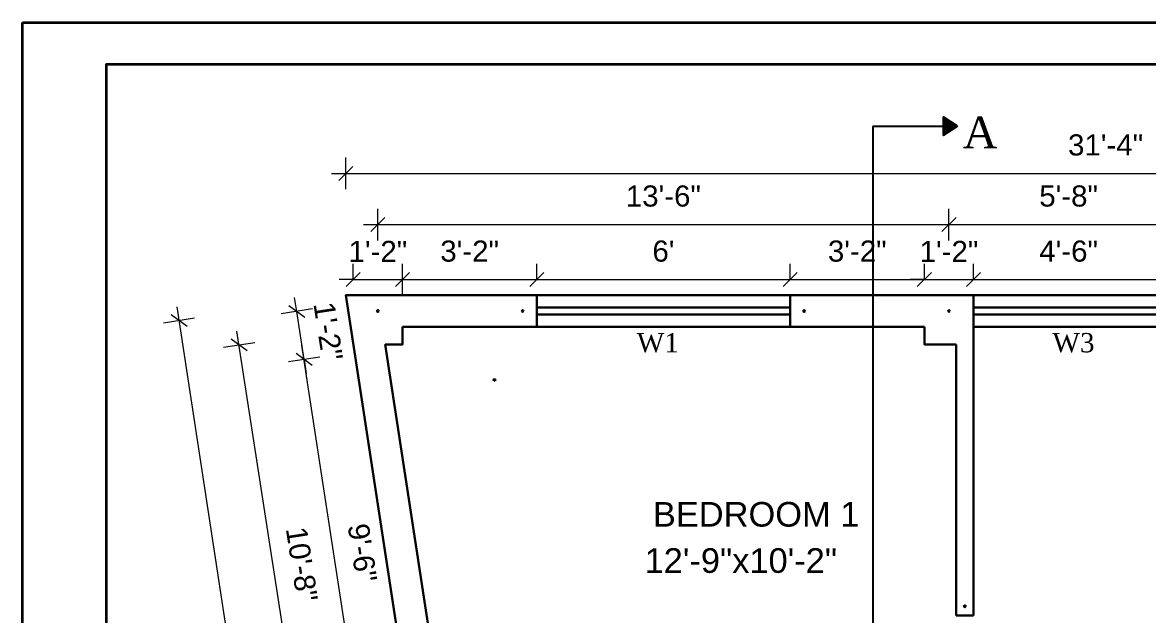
# Model space of a CAD drawing. Header units: inches. Extents: x 45643 to 78083, y -17830 to -3084.
# Drawn here: x 53700.1 to 54020, y -17031 to -16862.5 of the extents above; entities that cross this region are included whole.
import ezdxf

# ---------------------------------------------------------------- set-up
doc = ezdxf.new("R2010")
doc.units = ezdxf.units.IN
doc.header["$MEASUREMENT"] = 0
doc.layers.add('A-Hatch', color=7, linetype='Continuous')
doc.layers.add('PDF_Text', color=7, linetype='Continuous')
doc.layers.add('A_Title Text', color=105, linetype='Continuous', lineweight=60)
doc.layers.add('ELEVATION', color=6, linetype='Continuous', lineweight=30)
doc.layers.add('Normal Wall', color=7, linetype='Continuous', lineweight=35, true_color=0xffaf89)
doc.styles.add('Arial', font='arial.ttf')
doc.styles.add('PDF Arial', font='arial.ttf')
doc.styles.get("Standard").update_dxf_attribs({"font": 'times.ttf'})
doc.dimstyles.new('Sudeep', dxfattribs={"dimtxt": 6, "dimasz": 4, "dimexe": 4.5, "dimexo": 4.5, "dimgap": 5, "dimtad": 1, "dimdec": 0, "dimlunit": 4, "dimtxsty": 'Arial', "dimblk": 'OBLIQUE', "dimcen": 250, "dimdle": 4, "dimclrd": 86, "dimclre": 5, "dimclrt": 1, "dimadec": 0, "dimazin": 0, "dimtfac": 1, "dimtdec": 0, "dimtix": 1, "dimtmove": 1, "dimatfit": 3, "dimldrblk": 'OBLIQUE', "dimfxl": 4.5, "dimfxlon": 1, "dimfrac": 2, "dimlwd": 15, "dimlwe": 13, "dimarcsym": 0})

# ---------------------------------------------------------------- blocks, each defined once
blk = doc.blocks.new('_Oblique')
at = {"color": 0, "linetype": 'ByBlock', "lineweight": -2}
blk.add_line((-0.5, -0.5), (0.5, 0.5), dxfattribs=at)
blk = doc.blocks.new('*D1839')
at = {"layer": 'A_Title Text', "color": 86, "lineweight": 15, "transparency": 16777216}
blk.add_line((53781.87, -17085.07), (53761, -16950.2), dxfattribs=at)
at = {"layer": 'A_Title Text', "color": 5, "lineweight": 13, "transparency": 16777216}
for p, q in [((53766.06, -16953.46), (53757.17, -16954.84)), ((53785.71, -17080.43), (53776.82, -17081.81))]:
    blk.add_line(p, q, dxfattribs=at)
at = {"layer": 'Defpoints', "color": 0, "transparency": 16777216}
for p in [(53808.04, -16946.97), (53761.61, -16954.15), (53827.48, -17073.97)]:
    blk.add_point(p, dxfattribs=at)
at = {"layer": 'A_Title Text', "color": 86, "lineweight": 15, "transparency": 16777216, "xscale": 4, "yscale": 4, "zscale": 4}
for p, rotation in [((53761.61, -16954.15), 98.79690632557448), ((53781.26, -17081.12), 278.7969063255745)]:
    blk.add_blockref('_Oblique', p, dxfattribs=dict(at, rotation=rotation))
at = {"layer": 'A_Title Text', "color": 1, "transparency": 16777216, "insert": (53779.41, -17016.4), "char_height": 6, "attachment_point": 5, "rotation": 278.7969, "style": 'Arial'}
blk.add_mtext('10\'-8"', dxfattribs=at)
blk = doc.blocks.new('*D1868')
at = {"layer": 'A_Title Text', "color": 5, "lineweight": 13, "transparency": 16777216}
for p, q in [((53791.9, -16909.88), (53791.9, -16900.88)), ((54167.66, -16909.88), (54167.66, -16900.88))]:
    blk.add_line(p, q, dxfattribs=at)
at = {"layer": 'A_Title Text', "color": 86, "lineweight": 15, "transparency": 16777216}
blk.add_line((53787.9, -16905.38), (54171.66, -16905.38), dxfattribs=at)
at = {"layer": 'Defpoints', "color": 0, "transparency": 16777216}
for p in [(54167.66, -16905.38), (53791.9, -16939.97), (54167.66, -16939.97)]:
    blk.add_point(p, dxfattribs=at)
at = {"layer": 'A_Title Text', "color": 86, "lineweight": 15, "transparency": 16777216, "xscale": 4, "yscale": 4, "zscale": 4, "rotation": 180}
blk.add_blockref('_Oblique', (53791.9, -16905.38), dxfattribs=at)
at = {"layer": 'A_Title Text', "color": 86, "lineweight": 15, "transparency": 16777216, "xscale": 4, "yscale": 4, "zscale": 4}
blk.add_blockref('_Oblique', (54167.66, -16905.38), dxfattribs=at)
at = {"layer": 'A_Title Text', "color": 1, "transparency": 16777216, "insert": (54007.85, -16897.32), "char_height": 6, "attachment_point": 5, "style": 'Arial'}
blk.add_mtext('31\'-4"', dxfattribs=at)
blk = doc.blocks.new('*D1840')
at = {"layer": 'A_Title Text', "color": 5, "lineweight": 13, "transparency": 16777216}
for p, q in [((53794.04, -16935.54), (53794.04, -16931.04)), ((53808.04, -16935.54), (53808.04, -16931.04))]:
    blk.add_line(p, q, dxfattribs=at)
at = {"layer": 'A_Title Text', "color": 86, "lineweight": 15, "transparency": 16777216}
for p, q in [((53794.04, -16935.54), (53790.04, -16935.54)), ((53794.04, -16935.54), (53808.04, -16935.54)), ((53808.04, -16935.54), (53812.04, -16935.54))]:
    blk.add_line(p, q, dxfattribs=at)
at = {"layer": 'Defpoints', "color": 0, "transparency": 16777216}
for p in [(53808.04, -16935.54), (53794.04, -16939.97), (53808.04, -16939.97)]:
    blk.add_point(p, dxfattribs=at)
at = {"layer": 'A_Title Text', "color": 86, "lineweight": 15, "transparency": 16777216, "xscale": 4, "yscale": 4, "zscale": 4}
blk.add_blockref('_Oblique', (53794.04, -16935.54), dxfattribs=at)
at = {"layer": 'A_Title Text', "color": 86, "lineweight": 15, "transparency": 16777216, "xscale": 4, "yscale": 4, "zscale": 4, "rotation": 180}
blk.add_blockref('_Oblique', (53808.04, -16935.54), dxfattribs=at)
at = {"layer": 'A_Title Text', "color": 1, "transparency": 16777216, "insert": (53801.04, -16927.53), "char_height": 6, "attachment_point": 5, "style": 'Arial'}
blk.add_mtext('1\'-2"', dxfattribs=at)
blk = doc.blocks.new('*D1870')
at = {"layer": 'A_Title Text', "color": 5, "lineweight": 13, "transparency": 16777216}
for p, q in [((53808.04, -16940.04), (53808.04, -16931.04)), ((53846.19, -16935.54), (53846.19, -16931.04))]:
    blk.add_line(p, q, dxfattribs=at)
at = {"layer": 'A_Title Text', "color": 86, "lineweight": 15, "transparency": 16777216}
blk.add_line((53804.04, -16935.54), (53850.19, -16935.54), dxfattribs=at)
at = {"layer": 'Defpoints', "color": 0, "transparency": 16777216}
for p in [(53846.19, -16935.54), (53846.19, -16939.97), (53808.04, -16948.97)]:
    blk.add_point(p, dxfattribs=at)
at = {"layer": 'A_Title Text', "color": 86, "lineweight": 15, "transparency": 16777216, "xscale": 4, "yscale": 4, "zscale": 4, "rotation": 180}
blk.add_blockref('_Oblique', (53808.04, -16935.54), dxfattribs=at)
at = {"layer": 'A_Title Text', "color": 86, "lineweight": 15, "transparency": 16777216, "xscale": 4, "yscale": 4, "zscale": 4}
blk.add_blockref('_Oblique', (53846.19, -16935.54), dxfattribs=at)
at = {"layer": 'A_Title Text', "color": 1, "transparency": 16777216, "insert": (53827.12, -16927.48), "char_height": 6, "attachment_point": 5, "style": 'Arial'}
blk.add_mtext('3\'-2"', dxfattribs=at)
blk = doc.blocks.new('*D1871')
at = {"layer": 'A_Title Text', "color": 5, "lineweight": 13, "transparency": 16777216}
for p, q in [((53846.19, -16935.54), (53846.19, -16931.04)), ((53918.19, -16935.54), (53918.19, -16931.04))]:
    blk.add_line(p, q, dxfattribs=at)
at = {"layer": 'A_Title Text', "color": 86, "lineweight": 15, "transparency": 16777216}
blk.add_line((53842.19, -16935.54), (53922.19, -16935.54), dxfattribs=at)
at = {"layer": 'Defpoints', "color": 0, "transparency": 16777216}
for p in [(53918.19, -16935.54), (53846.19, -16939.97), (53918.19, -16939.97)]:
    blk.add_point(p, dxfattribs=at)
at = {"layer": 'A_Title Text', "color": 86, "lineweight": 15, "transparency": 16777216, "xscale": 4, "yscale": 4, "zscale": 4, "rotation": 180}
blk.add_blockref('_Oblique', (53846.19, -16935.54), dxfattribs=at)
at = {"layer": 'A_Title Text', "color": 86, "lineweight": 15, "transparency": 16777216, "xscale": 4, "yscale": 4, "zscale": 4}
blk.add_blockref('_Oblique', (53918.19, -16935.54), dxfattribs=at)
at = {"layer": 'A_Title Text', "color": 1, "transparency": 16777216, "insert": (53882.19, -16927.48), "char_height": 6, "attachment_point": 5, "style": 'Arial'}
blk.add_mtext("6'", dxfattribs=at)
blk = doc.blocks.new('*D1872')
at = {"layer": 'A_Title Text', "color": 5, "lineweight": 13, "transparency": 16777216}
for p, q in [((53918.19, -16935.54), (53918.19, -16931.04)), ((53956.34, -16935.54), (53956.34, -16931.04))]:
    blk.add_line(p, q, dxfattribs=at)
at = {"layer": 'A_Title Text', "color": 86, "lineweight": 15, "transparency": 16777216}
blk.add_line((53914.19, -16935.54), (53960.34, -16935.54), dxfattribs=at)
at = {"layer": 'Defpoints', "color": 0, "transparency": 16777216}
for p in [(53956.34, -16935.54), (53918.19, -16939.97), (53956.34, -16939.97)]:
    blk.add_point(p, dxfattribs=at)
at = {"layer": 'A_Title Text', "color": 86, "lineweight": 15, "transparency": 16777216, "xscale": 4, "yscale": 4, "zscale": 4, "rotation": 180}
blk.add_blockref('_Oblique', (53918.19, -16935.54), dxfattribs=at)
at = {"layer": 'A_Title Text', "color": 86, "lineweight": 15, "transparency": 16777216, "xscale": 4, "yscale": 4, "zscale": 4}
blk.add_blockref('_Oblique', (53956.34, -16935.54), dxfattribs=at)
at = {"layer": 'A_Title Text', "color": 1, "transparency": 16777216, "insert": (53937.27, -16927.48), "char_height": 6, "attachment_point": 5, "style": 'Arial'}
blk.add_mtext('3\'-2"', dxfattribs=at)
blk = doc.blocks.new('*D1811')
at = {"layer": 'A_Title Text', "color": 5, "lineweight": 13, "transparency": 16777216}
for p, q in [((53801, -16924.4), (53801, -16915.4)), ((53963.34, -16924.4), (53963.34, -16915.4))]:
    blk.add_line(p, q, dxfattribs=at)
at = {"layer": 'A_Title Text', "color": 86, "lineweight": 15, "transparency": 16777216}
blk.add_line((53797, -16919.9), (53967.34, -16919.9), dxfattribs=at)
at = {"layer": 'Defpoints', "color": 0, "transparency": 16777216}
for p in [(53963.34, -16919.9), (53801, -16939.97), (53963.34, -16939.97)]:
    blk.add_point(p, dxfattribs=at)
at = {"layer": 'A_Title Text', "color": 86, "lineweight": 15, "transparency": 16777216, "xscale": 4, "yscale": 4, "zscale": 4, "rotation": 180}
blk.add_blockref('_Oblique', (53801, -16919.9), dxfattribs=at)
at = {"layer": 'A_Title Text', "color": 86, "lineweight": 15, "transparency": 16777216, "xscale": 4, "yscale": 4, "zscale": 4}
blk.add_blockref('_Oblique', (53963.34, -16919.9), dxfattribs=at)
at = {"layer": 'A_Title Text', "color": 1, "transparency": 16777216, "insert": (53882.17, -16911.83), "char_height": 6, "attachment_point": 5, "style": 'Arial'}
blk.add_mtext('13\'-6"', dxfattribs=at)
blk = doc.blocks.new('*D1812')
at = {"layer": 'A_Title Text', "color": 5, "lineweight": 13, "transparency": 16777216}
for p, q in [((53963.34, -16924.4), (53963.34, -16915.4)), ((54031.34, -16924.4), (54031.34, -16915.4))]:
    blk.add_line(p, q, dxfattribs=at)
at = {"layer": 'A_Title Text', "color": 86, "lineweight": 15, "transparency": 16777216}
blk.add_line((53959.34, -16919.9), (54035.34, -16919.9), dxfattribs=at)
at = {"layer": 'Defpoints', "color": 0, "transparency": 16777216}
for p in [(54031.34, -16919.9), (53963.34, -16939.97), (54031.34, -16939.97)]:
    blk.add_point(p, dxfattribs=at)
at = {"layer": 'A_Title Text', "color": 86, "lineweight": 15, "transparency": 16777216, "xscale": 4, "yscale": 4, "zscale": 4, "rotation": 180}
blk.add_blockref('_Oblique', (53963.34, -16919.9), dxfattribs=at)
at = {"layer": 'A_Title Text', "color": 86, "lineweight": 15, "transparency": 16777216, "xscale": 4, "yscale": 4, "zscale": 4}
blk.add_blockref('_Oblique', (54031.34, -16919.9), dxfattribs=at)
at = {"layer": 'A_Title Text', "color": 1, "transparency": 16777216, "insert": (53997.34, -16911.83), "char_height": 6, "attachment_point": 5, "style": 'Arial'}
blk.add_mtext('5\'-8"', dxfattribs=at)
blk = doc.blocks.new('*D1854')
at = {"layer": 'A_Title Text', "color": 86, "lineweight": 15, "transparency": 16777216}
blk.add_line((53743.92, -16943.26), (53787.61, -17228.69), dxfattribs=at)
at = {"layer": 'A_Title Text', "color": 5, "lineweight": 13, "transparency": 16777216}
for p, q in [((53748.97, -16946.54), (53740.08, -16947.9)), ((53791.46, -17224.05), (53782.56, -17225.42))]:
    blk.add_line(p, q, dxfattribs=at)
at = {"layer": 'Defpoints', "color": 0, "transparency": 16777216}
for p in [(53791.9, -16939.97), (53834.38, -17217.48), (53787.01, -17224.73)]:
    blk.add_point(p, dxfattribs=at)
at = {"layer": 'A_Title Text', "color": 86, "lineweight": 15, "transparency": 16777216, "xscale": 4, "yscale": 4, "zscale": 4}
for p, rotation in [((53744.53, -16947.22), 98.70344886768179), ((53787.01, -17224.73), 278.7034488676818)]:
    blk.add_blockref('_Oblique', p, dxfattribs=dict(at, rotation=rotation))
at = {"layer": 'A_Title Text', "color": 1, "transparency": 16777216, "insert": (53773.74, -17084.76), "char_height": 6, "attachment_point": 5, "rotation": 278.7034, "style": 'Arial'}
blk.add_mtext('23\'-5"', dxfattribs=at)
blk = doc.blocks.new('*D1823')
at = {"layer": 'A_Title Text', "color": 86, "lineweight": 15, "transparency": 16777216}
blk.add_line((53797.86, -17074.47), (53779.46, -16954.29), dxfattribs=at)
at = {"layer": 'A_Title Text', "color": 5, "lineweight": 13, "transparency": 16777216}
for p, q in [((53784.51, -16957.57), (53775.62, -16958.93)), ((53801.7, -17069.83), (53792.8, -17071.2))]:
    blk.add_line(p, q, dxfattribs=at)
at = {"layer": 'Defpoints', "color": 0, "transparency": 16777216}
for p in [(53808.04, -16953.97), (53780.07, -16958.25), (53820.45, -17066.97)]:
    blk.add_point(p, dxfattribs=at)
at = {"layer": 'A_Title Text', "color": 86, "lineweight": 15, "transparency": 16777216, "xscale": 4, "yscale": 4, "zscale": 4}
for p, rotation in [((53780.07, -16958.25), 98.70344886767656), ((53797.25, -17070.52), 278.7034488676766)]:
    blk.add_blockref('_Oblique', p, dxfattribs=dict(at, rotation=rotation))
at = {"layer": 'A_Title Text', "color": 1, "transparency": 16777216, "insert": (53796.63, -17013.16), "char_height": 6, "attachment_point": 5, "rotation": 278.7034, "style": 'Arial'}
blk.add_mtext('9\'-6"', dxfattribs=at)
blk = doc.blocks.new('*D1824')
at = {"layer": 'A_Title Text', "color": 86, "lineweight": 15, "transparency": 16777216}
for p, q in [((53777.97, -16944.57), (53777.37, -16940.61)), ((53780.07, -16958.25), (53777.97, -16944.57)), ((53780.07, -16958.25), (53780.67, -16962.2))]:
    blk.add_line(p, q, dxfattribs=at)
at = {"layer": 'A_Title Text', "color": 5, "lineweight": 13, "transparency": 16777216}
for p, q in [((53782.42, -16943.89), (53773.52, -16945.25)), ((53784.51, -16957.57), (53775.62, -16958.93))]:
    blk.add_line(p, q, dxfattribs=at)
at = {"layer": 'Defpoints', "color": 0, "transparency": 16777216}
for p in [(53808.04, -16939.97), (53777.97, -16944.57), (53808.04, -16953.97)]:
    blk.add_point(p, dxfattribs=at)
at = {"layer": 'A_Title Text', "color": 86, "lineweight": 15, "transparency": 16777216, "xscale": 4, "yscale": 4, "zscale": 4}
for p, rotation in [((53777.97, -16944.57), 278.7034488676766), ((53780.07, -16958.25), 98.70344886767656)]:
    blk.add_blockref('_Oblique', p, dxfattribs=dict(at, rotation=rotation))
at = {"layer": 'A_Title Text', "color": 1, "transparency": 16777216, "insert": (53786.94, -16950.2), "char_height": 6, "attachment_point": 5, "rotation": 278.7034, "style": 'Arial'}
blk.add_mtext('1\'-2"', dxfattribs=at)
blk = doc.blocks.new('*D1876')
at = {"layer": 'A_Title Text', "color": 5, "lineweight": 13, "transparency": 16777216}
for p, q in [((53956.34, -16935.54), (53956.34, -16931.04)), ((53970.34, -16935.54), (53970.34, -16931.04))]:
    blk.add_line(p, q, dxfattribs=at)
at = {"layer": 'A_Title Text', "color": 86, "lineweight": 15, "transparency": 16777216}
for p, q in [((53956.34, -16935.54), (53952.34, -16935.54)), ((53956.34, -16935.54), (53970.34, -16935.54)), ((53970.34, -16935.54), (53974.34, -16935.54))]:
    blk.add_line(p, q, dxfattribs=at)
at = {"layer": 'Defpoints', "color": 0, "transparency": 16777216}
for p in [(53970.34, -16935.54), (53956.34, -16939.97), (53970.34, -16939.97)]:
    blk.add_point(p, dxfattribs=at)
at = {"layer": 'A_Title Text', "color": 86, "lineweight": 15, "transparency": 16777216, "xscale": 4, "yscale": 4, "zscale": 4}
blk.add_blockref('_Oblique', (53956.34, -16935.54), dxfattribs=at)
at = {"layer": 'A_Title Text', "color": 86, "lineweight": 15, "transparency": 16777216, "xscale": 4, "yscale": 4, "zscale": 4, "rotation": 180}
blk.add_blockref('_Oblique', (53970.34, -16935.54), dxfattribs=at)
at = {"layer": 'A_Title Text', "color": 1, "transparency": 16777216, "insert": (53963.34, -16927.53), "char_height": 6, "attachment_point": 5, "style": 'Arial'}
blk.add_mtext('1\'-2"', dxfattribs=at)
blk = doc.blocks.new('*D1877')
at = {"layer": 'A_Title Text', "color": 5, "lineweight": 13, "transparency": 16777216}
for p, q in [((53970.34, -16935.54), (53970.34, -16931.04)), ((54024.34, -16935.54), (54024.34, -16931.04))]:
    blk.add_line(p, q, dxfattribs=at)
at = {"layer": 'A_Title Text', "color": 86, "lineweight": 15, "transparency": 16777216}
blk.add_line((53966.34, -16935.54), (54028.34, -16935.54), dxfattribs=at)
at = {"layer": 'Defpoints', "color": 0, "transparency": 16777216}
for p in [(54024.34, -16935.54), (53970.34, -16939.97), (54024.34, -16939.97)]:
    blk.add_point(p, dxfattribs=at)
at = {"layer": 'A_Title Text', "color": 86, "lineweight": 15, "transparency": 16777216, "xscale": 4, "yscale": 4, "zscale": 4, "rotation": 180}
blk.add_blockref('_Oblique', (53970.34, -16935.54), dxfattribs=at)
at = {"layer": 'A_Title Text', "color": 86, "lineweight": 15, "transparency": 16777216, "xscale": 4, "yscale": 4, "zscale": 4}
blk.add_blockref('_Oblique', (54024.34, -16935.54), dxfattribs=at)
at = {"layer": 'A_Title Text', "color": 1, "transparency": 16777216, "insert": (53997.34, -16927.48), "char_height": 6, "attachment_point": 5, "style": 'Arial'}
blk.add_mtext('4\'-6"', dxfattribs=at)

msp = doc.modelspace()

# ---------------------------------------------------------------- hatches: boundary and pattern name
at = {"layer": 'A-Hatch'}
h = msp.add_hatch(dxfattribs=at)
h.set_pattern_fill('ANSI31', color=256)
h.set_pattern_definition([(45, (-4724.29102, -2973.98565), (-0.08838834765, 0.08838834765), [])])
h.paths.add_polyline_path([(53965.74, -16891.97), (53961.7, -16889.3), (53961.7, -16894.63)])

# ---------------------------------------------------------------- linework, layer by layer
for p, q in [((53941.74, -16891.97), (53941.74, -17265.48)), ((53941.74, -16891.97), (53961.7, -16891.97)), ((53965.74, -16891.97), (53961.7, -16889.3)), ((53961.7, -16889.3), (53961.7, -16894.63)), ((53965.74, -16891.97), (53961.7, -16894.63))]:
    msp.add_line(p, q)
msp.add_circle((53834.18, -16964.03), 0.25)
at = {"layer": 'ELEVATION'}
for p, q in [((53846.19, -16948.97), (53846.19, -16939.97)), ((53918.19, -16948.97), (53918.19, -16939.97)), ((53970.34, -16948.97), (53970.34, -16939.97)), ((53846.19, -16943.47), (53918.19, -16943.47)), ((53846.19, -16945.47), (53918.19, -16945.47)), ((53970.34, -16943.47), (54024.34, -16943.47)), ((53970.34, -16945.47), (54024.34, -16945.47)), ((53956.34, -16948.97), (53808.04, -16948.97)), ((54024.34, -16948.97), (53970.34, -16948.97)), ((53970.34, -16948.97), (53970.34, -17030.96)), ((53803.15, -16953.97), (53820.45, -17066.97)), ((53965.34, -16953.97), (53965.34, -17030.96)), ((53965.34, -17030.96), (53970.34, -17030.96))]:
    msp.add_line(p, q, dxfattribs=at)
for points in [[(54104.48, -16939.97), (53791.9, -16939.97), (53834.38, -17217.48), (54094.28, -17217.48)], [(53794.04, -16939.97), (53808.04, -16939.97)], [(53956.34, -16939.97), (53970.34, -16939.97)], [(53808.04, -16948.97), (53808.04, -16953.97), (53803.15, -16953.97)], [(53965.34, -16953.97), (53956.34, -16953.97), (53956.34, -16948.97)], [(53970.34, -16948.97), (53970.34, -16953.97)]]:
    msp.add_lwpolyline(points, dxfattribs=at)
for centre in [(53801.04, -16944.47), (53842.19, -16944.47), (53922.19, -16944.47), (53963.34, -16944.47), (53967.84, -17028.35)]:
    msp.add_circle(centre, 0.25, dxfattribs=at)
at = {"layer": 'Normal Wall'}
for points in [[(53700.05, -16862.5), (54758.06, -16862.5), (54758.06, -17613.03), (53700.05, -17613.03)], [(53700.05, -16862.5), (54758.06, -16862.5), (54758.06, -17613.03), (53700.05, -17613.03)], [(54746.15, -16874.41), (53723.87, -16874.41), (53723.87, -17601.12), (54746.15, -17601.12)], [(54746.15, -16874.41), (53723.87, -16874.41), (53723.87, -17601.12), (54746.15, -17601.12)]]:
    msp.add_lwpolyline(points, close=True, dxfattribs=at)

# ---------------------------------------------------------------- texts
at = {"attachment_point": 1}
for s, insert, char_height, width in [('A', (53967.31, -16889.21), 9, 10.8456), ('W1', (53874.62, -16950.71), 5.487, 1396.073), ('W3', (53992.74, -16950.71), 5.487, 1396.073)]:
    msp.add_mtext(s, dxfattribs=dict(at, insert=insert, char_height=char_height, width=width))
at = {"layer": 'PDF_Text', "char_height": 7, "attachment_point": 7, "style": 'PDF Arial'}
for s, insert in [('BEDROOM 1', (53879.2, -17005.82)), ('12\'-9"x10\'-2"', (53876.83, -17018.96))]:
    msp.add_mtext(s, dxfattribs=dict(at, insert=insert))

# ---------------------------------------------------------------- dimensions: what is measured, and where the dimension line sits
at = {"layer": 'A_Title Text'}
dim = msp.add_linear_dim(base=(54167.66, -16905.38), p1=(53791.9, -16939.97), p2=(54167.66, -16939.97), dimstyle='Sudeep', dxfattribs=at)
dim.commit()
dim.dimension.update_dxf_attribs({"geometry": '*D1868', "text_midpoint": (54007.85, -16905.38), "dimtype": 160})
for base, p1, p2, picture, middle in [((53963.34, -16919.9), (53801, -16939.97), (53963.34, -16939.97), '*D1811', (53882.17, -16911.83)), ((54031.34, -16919.9), (53963.34, -16939.97), (54031.34, -16939.97), '*D1812', (53997.34, -16911.83)), ((53808.04, -16935.54), (53794.04, -16939.97), (53808.04, -16939.97), '*D1840', (53801.04, -16927.53)), ((53846.19, -16935.54), (53808.04, -16948.97), (53846.19, -16939.97), '*D1870', (53827.12, -16927.48)), ((53918.19, -16935.54), (53846.19, -16939.97), (53918.19, -16939.97), '*D1871', (53882.19, -16927.48)), ((53956.34, -16935.54), (53918.19, -16939.97), (53956.34, -16939.97), '*D1872', (53937.27, -16927.48)), ((53970.34, -16935.54), (53956.34, -16939.97), (53970.34, -16939.97), '*D1876', (53963.34, -16927.53)), ((54024.34, -16935.54), (53970.34, -16939.97), (54024.34, -16939.97), '*D1877', (53997.34, -16927.48))]:
    dim = msp.add_linear_dim(base=base, p1=p1, p2=p2, dimstyle='Sudeep', dxfattribs=at)
    dim.commit()
    dim.dimension.update_dxf_attribs({"geometry": picture, "text_midpoint": middle})
dim = msp.add_aligned_dim(p1=(53791.9, -16939.97), p2=(53834.38, -17217.48), distance=-47.93, dimstyle='Sudeep', dxfattribs=at)
dim.commit()
dim.dimension.update_dxf_attribs({"geometry": '*D1854', "text_midpoint": (53773.74, -17084.76)})
for base, p1, p2, angle, picture, middle in [((53777.97, -16944.57), (53808.04, -16953.97), (53808.04, -16939.97), 98.7034, '*D1824', (53786.94, -16950.2)), ((53761.61, -16954.15), (53827.48, -17073.97), (53808.04, -16946.97), 98.7969, '*D1839', (53779.41, -17016.4)), ((53780.07, -16958.25), (53820.45, -17066.97), (53808.04, -16953.97), 98.7034, '*D1823', (53796.63, -17013.16))]:
    dim = msp.add_linear_dim(base=base, p1=p1, p2=p2, angle=angle, dimstyle='Sudeep', dxfattribs=at)
    dim.commit()
    dim.dimension.update_dxf_attribs({"geometry": picture, "text_midpoint": middle})

doc.saveas('drawing.dxf')
